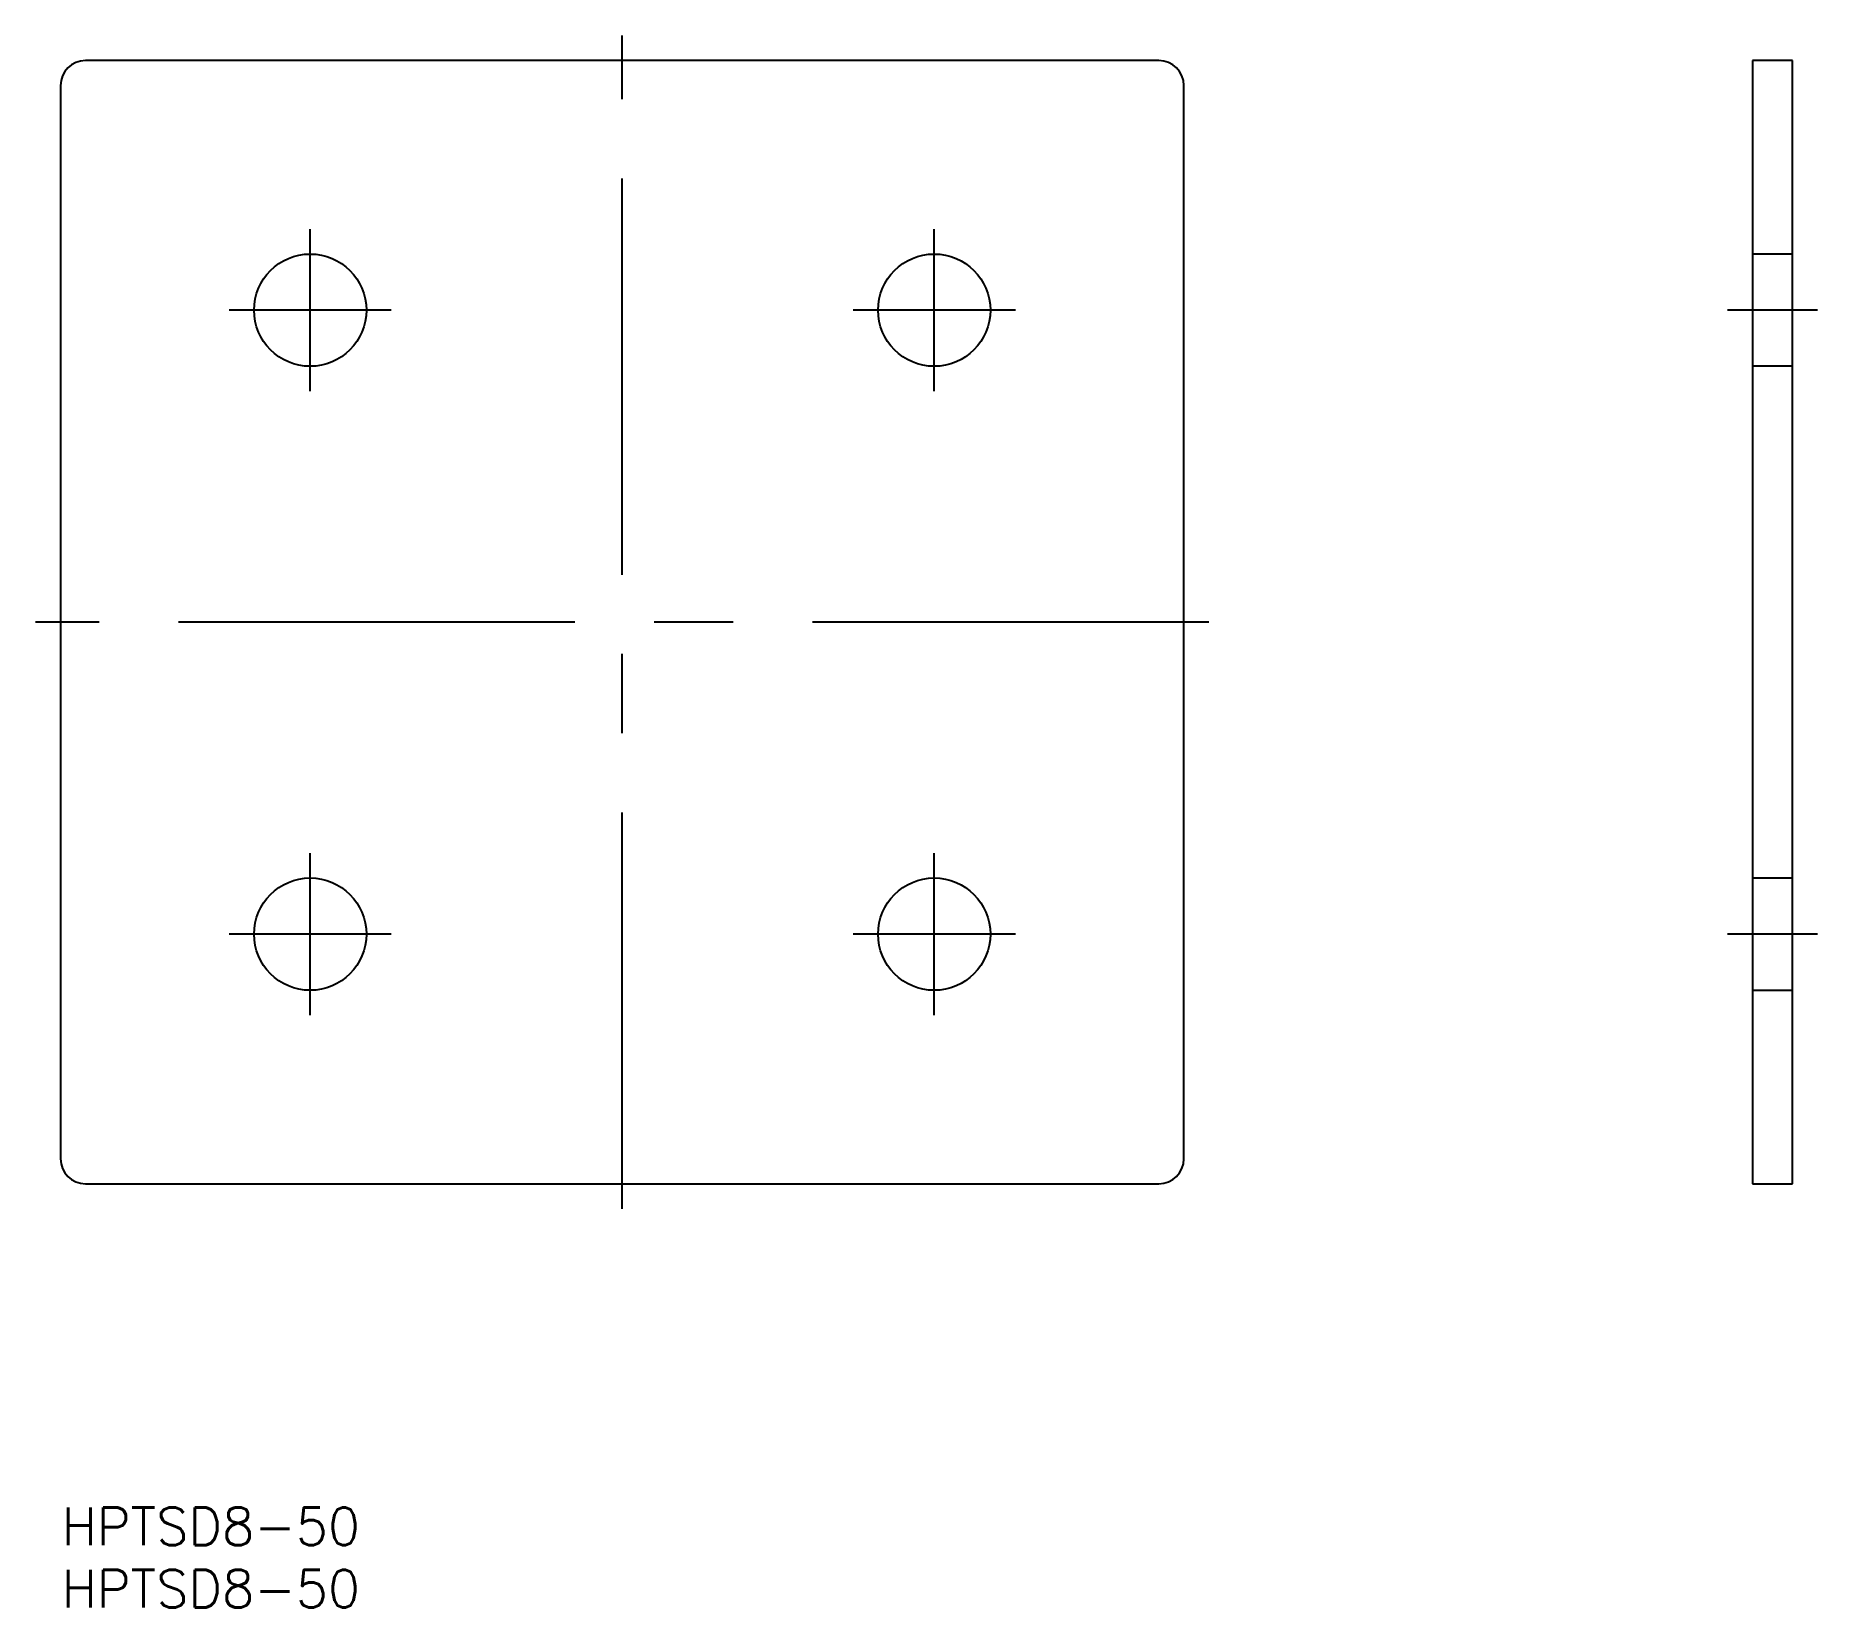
# Model space of a CAD drawing. Extents: x -2 to 141, y -34 to 92.
import ezdxf

# ---------------------------------------------------------------- set-up
doc = ezdxf.new("R2010")
doc.units = 0
doc.linetypes.add('CENTER', pattern=[50.8, 31.75, -6.35, 6.35, -6.35])
doc.linetypes.add('DASHED', pattern=[19.05, 12.7, -6.35])
doc.layers.get('0').update_dxf_attribs({"linetype": 'CONTINUOUS'})
doc.layers.add('CENTER', color=1, linetype='CENTER')
doc.styles.get("Standard").update_dxf_attribs({"font": 'txt.shx', "height": 3, "bigfont": 'bigfont.shx'})

# ---------------------------------------------------------------- blocks, each defined once
blk = doc.blocks.new('*U2')
at = {"color": 7, "linetype": 'CONTINUOUS'}
blk.add_text('HPTSD8-50', height=3, dxfattribs=at).set_placement((0.08, -33.95))
blk = doc.blocks.new('*U3')
at = {"color": 7, "linetype": 'CONTINUOUS'}
blk.add_text('HPTSD8-50', height=3, dxfattribs=at).set_placement((0.08, -28.95))

msp = doc.modelspace()

# ---------------------------------------------------------------- linework, layer by layer
at = {"color": 7, "linetype": 'CONTINUOUS'}
for p, q in [((88, 90), (2, 90)), ((135.56, 90), (135.56, 0)), ((138.76, 90), (135.56, 90)), ((138.76, 0), (138.76, 90)), ((0, 88), (0, 2)), ((90, 2), (90, 88)), ((2, 0), (88, 0)), ((135.56, 0), (138.76, 0))]:
    msp.add_line(p, q, dxfattribs=at)
at = {"color": 3, "linetype": 'DASHED'}
for p, q in [((138.76, 74.5), (135.56, 74.5)), ((138.76, 65.5), (135.56, 65.5)), ((135.56, 24.5), (138.76, 24.5)), ((135.56, 15.5), (138.76, 15.5))]:
    msp.add_line(p, q, dxfattribs=at)
at = {"color": 7, "linetype": 'CONTINUOUS'}
for centre in [(20, 70), (70, 70), (20, 20), (70, 20)]:
    msp.add_circle(centre, 4.5, dxfattribs=at)
for centre, start, end in [((2, 88), 90, 180), ((88, 88), 0, 90), ((2, 2), 180, 270), ((88, 2), 270, 0)]:
    msp.add_arc(centre, 2, start, end, dxfattribs=at)
at = {"layer": 'CENTER', "color": 1, "linetype": 'CENTER'}
for p, q in [((45, -2), (45, 92)), ((20, 63.5), (20, 76.5)), ((70, 63.5), (70, 76.5)), ((26.5, 70), (13.5, 70)), ((76.5, 70), (63.5, 70)), ((140.76, 70), (133.56, 70)), ((92, 45), (-2, 45)), ((20, 13.5), (20, 26.5)), ((70, 13.5), (70, 26.5)), ((26.5, 20), (13.5, 20)), ((76.5, 20), (63.5, 20)), ((140.76, 20), (133.56, 20))]:
    msp.add_line(p, q, dxfattribs=at)

# ---------------------------------------------------------------- block references
at = {"color": 7, "linetype": 'CONTINUOUS'}
for name in ['*U3', '*U2']:
    msp.add_blockref(name, (0, 0), dxfattribs=at)

doc.saveas('drawing.dxf')
